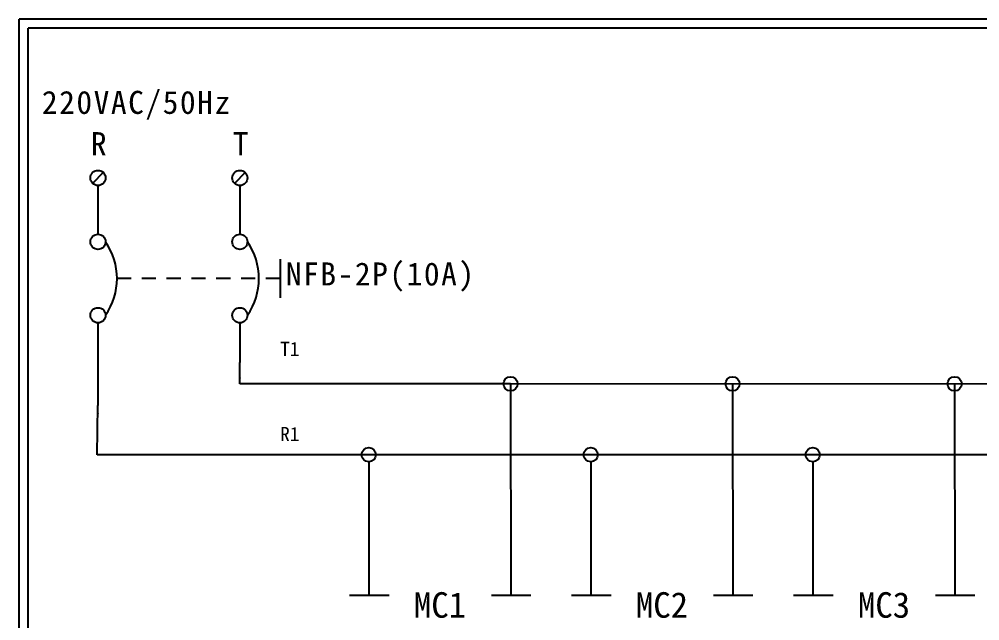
# Model space of a CAD drawing. Extents: x 10 to 297, y 3 to 207.
# Drawn here: x 10 to 145.4, y 122.2 to 207 of the extents above; entities that cross this region are included whole.
import ezdxf

# ---------------------------------------------------------------- set-up
doc = ezdxf.new("R2010")
doc.units = 0
doc.linetypes.add('HIDDEN9', pattern=[3.5, 2, -1.5])
doc.layers.get('0').update_dxf_attribs({"linetype": 'CONTINUOUS'})
doc.layers.add('圖框層', color=7, linetype='CONTINUOUS')
doc.layers.add('標尺寸層', color=3, linetype='CONTINUOUS')
doc.styles.add('STSL', font='kaiu.ttf')
doc.styles.add('標楷體', font='kaiu.ttf')

msp = doc.modelspace()

# ---------------------------------------------------------------- linework, layer by layer
for p, q in [((21.85, 185.35), (20.34, 183.83)), ((41.85, 185.35), (40.34, 183.83)), ((79.25, 155.57), (79.27, 125.76)), ((110.54, 155.57), (110.56, 125.76)), ((141.83, 155.57), (141.85, 125.76)), ((59.26, 144.57), (59.28, 125.76)), ((90.55, 144.57), (90.57, 125.76)), ((121.84, 144.57), (121.86, 125.76))]:
    msp.add_line(p, q)
at = {"color": 7, "linetype": 'HIDDEN9'}
msp.add_line((46.76, 170.41), (23.79, 170.41), dxfattribs=at)
for centre, radius in [((21.1, 184.59), 1.07), ((41.1, 184.59), 1.07), ((21.1, 175.59), 1.07), ((41.1, 175.59), 1.07), ((21.1, 165.23), 1.07), ((41.1, 165.23), 1.07), ((141.84, 155.57), 1), ((121.84, 145.57), 1)]:
    msp.add_circle(centre, radius)
at = {"color": 7}
for centre in [(14.74, 170.41), (34.74, 170.41)]:
    msp.add_arc(centre, 9.05, 325.1286, 34.8714, dxfattribs=at)
at = {"layer": '圖框層', "color": 7}
for p, q in [((297, 206.97), (10, 206.97)), ((10, 3), (10, 206.97)), ((295.75, 205.72), (11.25, 205.72)), ((11.25, 4.25), (11.25, 205.72))]:
    msp.add_line(p, q, dxfattribs=at)
at = {"layer": '標尺寸層', "color": 7}
for p, q in [((21.1, 183.52), (21.1, 176.66)), ((41.1, 183.52), (41.1, 176.66)), ((46.76, 173.14), (46.76, 167.68)), ((21.1, 164.16), (21.1, 164.1)), ((21.1, 164.16), (21.1, 152.49)), ((41.1, 164.16), (41.1, 164.1)), ((41.1, 164.1), (41.1, 158.55)), ((41.1, 155.56), (41.1, 158.55)), ((41.1, 156.41), (41.1, 156.35)), ((79.25, 155.57), (41.1, 155.56)), ((79.25, 155.57), (179.49, 155.65)), ((21, 145.57), (21.1, 152.49)), ((21.1, 151.4), (21.1, 151.34)), ((97.51, 145.57), (21, 145.57)), ((166.94, 145.57), (97.51, 145.57)), ((56.55, 125.76), (62.12, 125.76)), ((76.55, 125.76), (82.12, 125.76)), ((87.84, 125.76), (93.41, 125.76)), ((107.84, 125.76), (113.41, 125.76)), ((119.13, 125.76), (124.7, 125.76)), ((139.13, 125.76), (144.7, 125.76))]:
    msp.add_line(p, q, dxfattribs=at)
for centre in [(79.25, 155.57), (110.54, 155.57), (59.26, 145.57), (90.55, 145.57)]:
    msp.add_circle(centre, 1, dxfattribs=at)

# ---------------------------------------------------------------- texts
at = {"color": 0, "char_height": 3.25, "style": '標楷體'}
for s, insert, width, attachment_point in [('\\pt6.5;{\\T1.1;220VAC/50Hz}', (13.2, 196.87), 35.213, 1), ('\\pt6.5;{\\T1.1;R}', (20.1, 191.05), 2, 1), ('\\pt6.5;{\\T1.1;T}', (40.1, 191.05), 2, 1), ('\\pt6.5;{\\T1.1;NFB-2P(10A)}', (60.96, 172.68), 24.6072, 2)]:
    msp.add_mtext(s, dxfattribs=dict(at, insert=insert, width=width, attachment_point=attachment_point))
at = {"layer": '圖框層', "color": 4, "style": 'STSL'}
for s, height, p in [('T1', 2, (46.78, 159.49)), ('R1', 2, (46.78, 147.49)), ('MC1', 3.6, (65.63, 122.59)), ('MC2', 3.6, (96.92, 122.59)), ('MC3', 3.6, (128.22, 122.59))]:
    msp.add_text(s, height=height, dxfattribs=at).set_placement(p)

doc.saveas('drawing.dxf')
